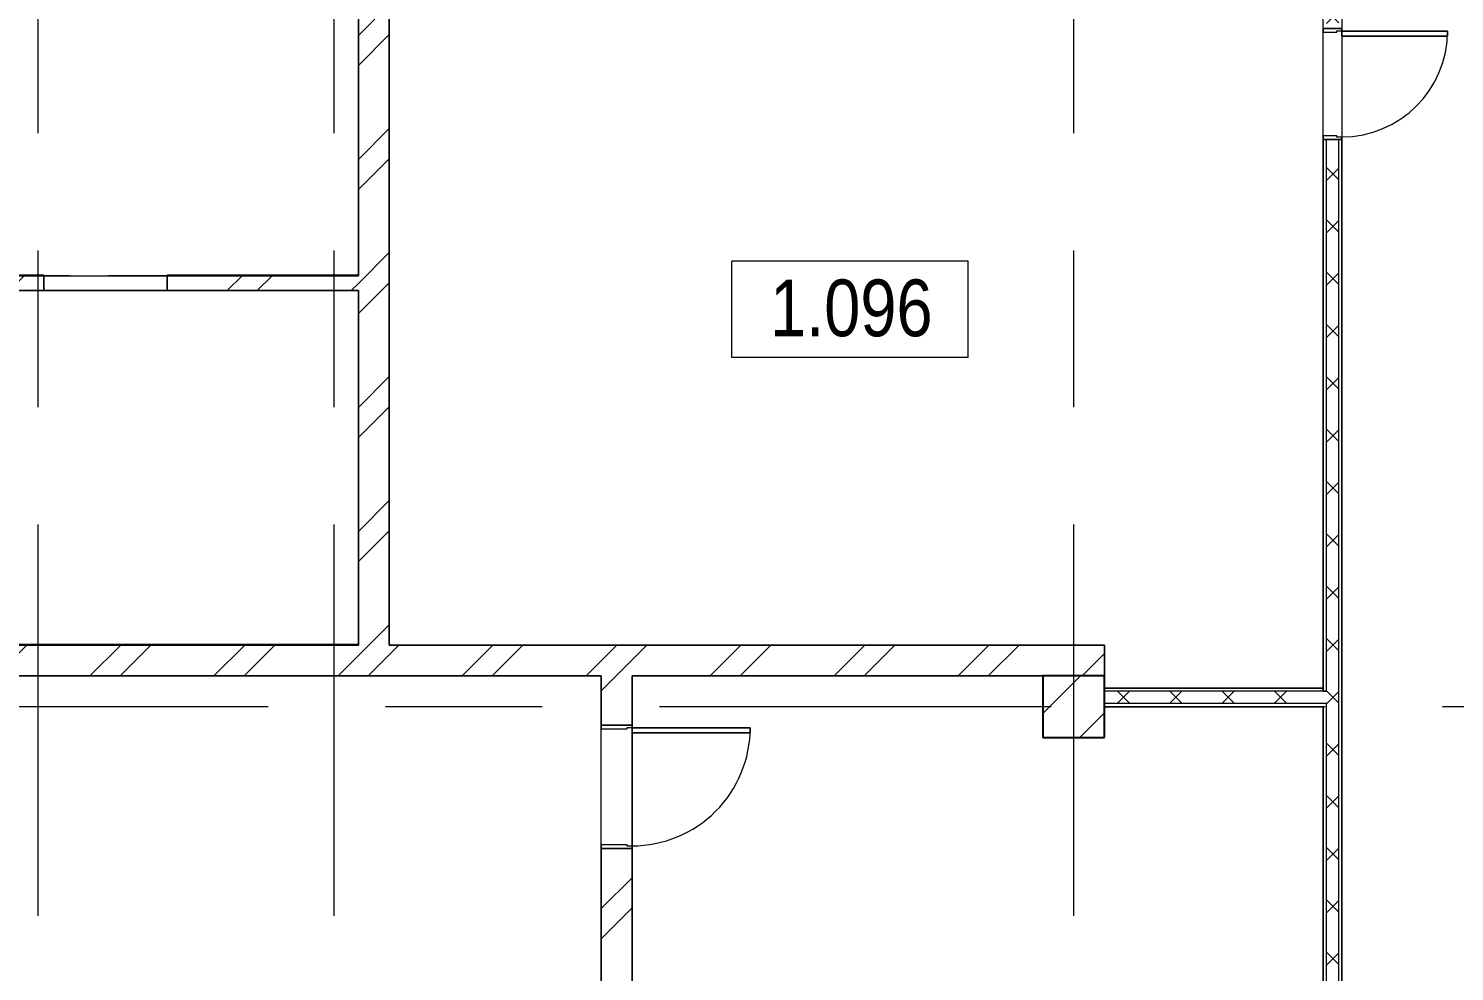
# Model space of a CAD drawing. Header units: millimetres. Extents: x 46431 to 216095, y -43515 to 31605.
# Drawn here: x 63457 to 75021, y -5830 to 1817 of the extents above; entities that cross this region are included whole.
import ezdxf

# ---------------------------------------------------------------- set-up
doc = ezdxf.new("R2010")
doc.units = ezdxf.units.MM
doc.linetypes.add('Осевые', pattern=[6350, 1270, -952.5, 3175, -952.5])
doc.linetypes.add('Сверху', pattern=[793.75, 476.25, -317.5])
for name, color, linetype, lineweight in [('Двери', 7, 'Continuous', 9), ('Каркас_Импост', 7, 'Continuous', 9), ('Колонны', 7, 'Continuous', 9), ('Колонны-1', 7, 'Continuous', 25), ('Марки помещений', 7, 'Continuous', 9), ('Общие ребра', 7, 'Continuous', 9), ('Оси-2', 7, 'Осевые', 9), ('Панель', 7, 'Continuous', 9), ('Перекрытия', 7, 'Continuous', 9), ('Сверху', 7, 'Сверху', 9), ('Стены', 7, 'Continuous', 9), ('Стены-1', 7, 'Continuous', 18), ('Штриховка разреза-3', 7, 'Continuous', 9)]:
    doc.layers.add(name, color=color, linetype=linetype, lineweight=lineweight)
doc.styles.add('Arial Narrow_1', font='Arial Narrow.ttf', dxfattribs={"height": 460})
pattern_1 = [(45, (0, 0), (-502.8943, 502.8943), []), (45, (0, 762), (-502.8943, 502.8943), [])]
pattern_2 = [(45, (0, 0), (-212.132, 212.132), []), (135, (0, 0), (-212.132, -212.132), [])]

# ---------------------------------------------------------------- blocks, each defined once
blk = doc.blocks.new('Дверь - Однопольная - ДВ2_21х9-6240610-План 1-го этажа на отм_ -6_000')
at = {"layer": 'Двери'}
for p, q in [((-389, 933), (-429, 933)), ((-429, 933), (-429, 75)), ((-389, 75), (-389, 933)), ((-429, 75), (-389, 75))]:
    blk.add_line(p, q, dxfattribs=at)
blk.add_arc((-429, 75), 858, 360, 90, dxfattribs=at)
at = {"layer": 'Каркас_Импост'}
for p, q in [((-430, 75), (-450, 75)), ((-450, 75), (-450, -75)), ((-430, 35), (-430, 75)), ((-420, 35), (-430, 35)), ((-420, -75), (-420, 35)), ((430, 35), (420, 35)), ((420, 35), (420, -75)), ((450, 75), (430, 75)), ((430, 75), (430, 35)), ((450, -75), (450, 75)), ((-450, -75), (-420, -75)), ((420, -75), (450, -75))]:
    blk.add_line(p, q, dxfattribs=at)
at = {"layer": 'Панель'}
for p, q in [((-429, 933), (-389, 933)), ((-429, 75), (-429, 933)), ((-389, 933), (-389, 75)), ((-389, 75), (-429, 75))]:
    blk.add_line(p, q, dxfattribs=at)
blk = doc.blocks.new('Колонна 5 - Колонна 40-55-731308-План 1-го этажа на отм_ -6_000')
at = {"layer": 'Колонны'}
h = blk.add_hatch(dxfattribs=at)
h.set_pattern_fill('FP_14', color=256, style=0, pattern_type=2)
h.set_pattern_definition([(45, (0, -12200), (-493.914, 493.914), []), (45, (493.9, -12200), (-493.914, 493.914), [873.125, -174.625, 6.706, -167.919])])
h.paths.add_polyline_path([(71682, -16133), (72182, -16133), (72182, -15633), (71682, -15633)], flags=0)
at = {"layer": 'Колонны-1'}
for p, q in [((72182, -15633), (71682, -15633)), ((71682, -15633), (71682, -16133)), ((72182, -16133), (72182, -15633)), ((71682, -16133), (72182, -16133))]:
    blk.add_line(p, q, dxfattribs=at)
blk = doc.blocks.new('Дверь - Однопольная - ДВ2_21х10-6271293-План 1-го этажа на отм_ -6_000')
at = {"layer": 'Двери'}
for p, q in [((-439, 1083), (-479, 1083)), ((-479, 1083), (-479, 125)), ((-439, 125), (-439, 1083)), ((-479, 125), (-439, 125))]:
    blk.add_line(p, q, dxfattribs=at)
blk.add_arc((-479, 125), 958, 360, 90, dxfattribs=at)
at = {"layer": 'Каркас_Импост'}
for p, q in [((-480, 125), (-500, 125)), ((-500, 125), (-500, -125)), ((-480, 85), (-480, 125)), ((500, 125), (480, 125)), ((480, 125), (480, 85)), ((500, -125), (500, 125)), ((-470, 85), (-480, 85)), ((-470, -125), (-470, 85)), ((480, 85), (470, 85)), ((470, 85), (470, -125)), ((-500, -125), (-470, -125)), ((470, -125), (500, -125))]:
    blk.add_line(p, q, dxfattribs=at)
at = {"layer": 'Панель'}
for p, q in [((-479, 1083), (-439, 1083)), ((-479, 125), (-479, 1083)), ((-439, 1083), (-439, 125)), ((-439, 125), (-479, 125))]:
    blk.add_line(p, q, dxfattribs=at)
blk = doc.blocks.new('M_Дверь-Проем - 1000 x 2032 mm-4670839-План 1-го этажа на отм_ -6_000')
at = {"layer": 'Сверху'}
for p, q in [((-508, 60), (492, 60)), ((-508, -60), (492, -60))]:
    blk.add_line(p, q, dxfattribs=at)
blk = doc.blocks.new('Марка помещения_Р - Марка помещения-4575829-План 1-го этажа на отм_ -6_000')
at = {"layer": 'Марки помещений'}
for p, q in [((-4.79375, -1.95625), (-4.79375, 1.95625)), ((4.79375, 1.95625), (-4.79375, 1.95625)), ((4.79375, -1.95625), (4.79375, 1.95625)), ((4.79375, -1.95625), (-4.79375, -1.95625))]:
    blk.add_line(p, q, dxfattribs=at)

msp = doc.modelspace()

# ---------------------------------------------------------------- hatches: boundary and pattern name
at = {"layer": 'Штриховка разреза-3'}
h = msp.add_hatch(dxfattribs=at)
h.set_pattern_fill('FP_1', color=256, style=0, pattern_type=2)
h.set_pattern_definition(pattern_2)
h.paths.add_polyline_path([(74081.6, -16032.9), (74081.6, 917.1), (73981.6, 917.1), (73981.6, -16032.9)], flags=0)
h.paths.add_polyline_path([(73981.6, 1817.1), (74081.6, 1817.1), (74081.6, 2357.1), (73981.6, 2357.1)], flags=0)
h = msp.add_hatch(dxfattribs=at)
h.set_pattern_fill('FP_3', color=256, style=0, pattern_type=2)
h.set_pattern_definition(pattern_1)
h.paths.add_polyline_path([(66131.6, -3182.9), (66381.6, -3182.9), (66381.6, 2217.1), (66131.6, 2217.1), (66131.6, -2240.3)], flags=0)
h = msp.add_hatch(dxfattribs=at)
h.set_pattern_fill('FP_3', color=256, style=0, pattern_type=2)
h.set_pattern_definition(pattern_1)
h.paths.add_polyline_path([(57341.6, -307.9), (63581.6, -307.9), (63581.6, -187.9), (57341.6, -187.9)], flags=0)
h.paths.add_polyline_path([(66131.6, -307.9), (66131.6, -187.9), (64581.6, -187.9), (64581.6, -307.9), (66126.6, -307.9)], flags=0)
h = msp.add_hatch(dxfattribs=at)
h.set_pattern_fill('FP_3', color=256, style=0, pattern_type=2)
h.set_pattern_definition(pattern_1)
h.paths.add_polyline_path([(63224.2, -3432.9), (72181.6, -3432.9), (72181.6, -3182.9), (59434.1, -3182.9), (59434.1, -3432.9), (59833.9, -3432.9)], flags=0)
h.paths.add_polyline_path([(57831.6, -3432.9), (57831.6, -3182.9), (57341.6, -3182.9), (57341.6, -3432.9)], flags=0)
h.paths.add_polyline_path([(59134.1, -3432.9), (59134.1, -3182.9), (58831.6, -3182.9), (58831.6, -3432.9)], flags=0)
h = msp.add_hatch(dxfattribs=at)
h.set_pattern_fill('FP_3', color=256, style=0, pattern_type=2)
h.set_pattern_definition(pattern_1)
h.paths.add_polyline_path([(68351.6, -16082.9), (68351.6, -15457.9), (68101.6, -15457.9), (68101.6, -16082.9)], flags=0)
h.paths.add_polyline_path([(68351.6, -13957.9), (68351.6, -4832.9), (68101.6, -4832.9), (68101.6, -13957.9)], flags=0)
h.paths.add_polyline_path([(68101.6, -3832.9), (68351.6, -3832.9), (68351.6, -3432.9), (68101.6, -3432.9)], flags=0)
h = msp.add_hatch(dxfattribs=at)
h.set_pattern_fill('FP_1', color=256, style=0, pattern_type=2)
h.set_pattern_definition(pattern_2)
h.paths.add_polyline_path([(73956.6, -3657.9), (73981.6, -3657.9), (73981.6, -3557.9), (72181.6, -3557.9), (72181.6, -3657.9), (73395.3, -3657.9)], flags=0)

# ---------------------------------------------------------------- linework, layer by layer
at = {"layer": 'Общие ребра'}
for p, q in [((73956.6, 917.1), (73956.6, -3530.9)), ((73981.6, -3557.9), (73981.6, 917.1)), ((74081.6, -15932.9), (74081.6, 917.1)), ((74106.6, -15907.9), (74106.6, 917.1)), ((63581.6, -187.9), (57341.6, -187.9)), ((57341.6, -187.9), (63581.6, -187.9)), ((66131.6, -187.9), (64581.6, -187.9)), ((64581.6, -187.9), (66131.6, -187.9)), ((57341.6, -307.9), (63581.6, -307.9)), ((64581.6, -307.9), (66126.6, -307.9)), ((66131.6, -3182.9), (59434.1, -3182.9)), ((59434.1, -3182.9), (66131.6, -3182.9)), ((68101.6, -3432.9), (68101.6, -3832.9)), ((68351.6, -3832.9), (68351.6, -3432.9)), ((73956.6, -3557.9), (72181.6, -3557.9)), ((73956.6, -3557.9), (73956.6, -3532.9)), ((73956.6, -3532.9), (73956.6, -3557.9)), ((73981.6, -3557.9), (73956.6, -3557.9)), ((73956.6, -3557.9), (73981.6, -3557.9)), ((73956.6, -3657.9), (72181.6, -3657.9)), ((73981.6, -3657.9), (73956.6, -3657.9)), ((73981.6, -3657.9), (73956.6, -3657.9)), ((73981.6, -13482.9), (73981.6, -3657.9)), ((68101.6, -4832.9), (68101.6, -10052.9)), ((68351.6, -13457.9), (68351.6, -4832.9))]:
    msp.add_line(p, q, dxfattribs=at)
at = {"layer": 'Оси-2'}
for p, q in [((63531.6, 25417.1), (63531.6, -41733.9)), ((65931.6, 25417.1), (65931.6, -41733.9)), ((71931.6, 25417.1), (71931.6, -41733.9)), ((150171.6, -3682.9), (50527.1, -3682.9))]:
    msp.add_line(p, q, dxfattribs=at)
at = {"layer": 'Перекрытия'}
for p, q in [((73956.6, -3532.9), (73956.6, 2357.1)), ((74106.6, 2357.1), (74106.6, -15907.9)), ((66381.6, 2142.1), (66381.6, -3182.9)), ((66131.6, -187.9), (66131.6, 1967.1)), ((57341.6, -187.9), (63581.6, -187.9)), ((63581.6, -187.9), (63581.6, -307.9)), ((64581.6, -307.9), (64581.6, -187.9)), ((64581.6, -187.9), (66131.6, -187.9)), ((66131.6, -307.9), (57341.6, -307.9)), ((63581.6, -307.9), (64581.6, -307.9)), ((66131.6, -3182.9), (66131.6, -307.9)), ((58831.6, -3182.9), (66131.6, -3182.9)), ((66381.6, -3182.9), (72181.6, -3182.9)), ((72181.6, -3182.9), (72181.6, -3532.9)), ((68101.6, -3432.9), (59434.1, -3432.9)), ((68101.6, -3832.9), (68101.6, -3432.9)), ((71681.6, -3432.9), (68351.6, -3432.9)), ((68351.6, -3432.9), (68351.6, -13457.9)), ((71681.6, -3932.9), (71681.6, -3432.9)), ((72181.6, -3532.9), (73956.6, -3532.9)), ((73956.6, -3682.9), (72181.6, -3682.9)), ((72181.6, -3682.9), (72181.6, -3932.9)), ((73956.6, -13457.9), (73956.6, -3682.9)), ((68351.6, -3832.9), (68101.6, -3832.9)), ((68351.6, -4832.9), (68351.6, -3832.9)), ((72181.6, -3932.9), (71681.6, -3932.9)), ((68101.6, -10057.9), (68101.6, -4832.9)), ((68101.6, -4832.9), (68351.6, -4832.9))]:
    msp.add_line(p, q, dxfattribs=at)
at = {"layer": 'Стены'}
for p, q in [((73956.6, 917.1), (73956.6, 1817.1)), ((73956.6, 1817.1), (74106.6, 1817.1)), ((74106.6, 1817.1), (74106.6, 917.1)), ((74106.6, 917.1), (73956.6, 917.1)), ((63581.6, -187.9), (64581.6, -187.9)), ((63581.6, -187.9), (63581.6, -307.9)), ((64581.6, -187.9), (64581.6, -307.9)), ((64581.6, -307.9), (63581.6, -307.9)), ((68101.6, -3832.9), (68351.6, -3832.9)), ((68101.6, -4832.9), (68101.6, -3832.9)), ((68351.6, -3832.9), (68351.6, -4832.9)), ((68351.6, -4832.9), (68101.6, -4832.9))]:
    msp.add_line(p, q, dxfattribs=at)
at = {"layer": 'Стены-1'}
for p, q in [((66381.6, -3182.9), (66381.6, 2217.1)), ((66131.6, 1967.1), (66131.6, -187.9)), ((74106.6, 917.1), (73956.6, 917.1)), ((63581.6, -182.9), (57343.6, -182.9)), ((63581.6, -187.9), (63581.6, -182.9)), ((63581.6, -307.9), (63581.6, -187.9)), ((66126.6, -182.9), (64581.6, -182.9)), ((64581.6, -182.9), (64581.6, -187.9)), ((64581.6, -187.9), (64581.6, -307.9)), ((66131.6, -187.9), (66131.6, -182.9)), ((66126.6, -307.9), (66131.6, -307.9)), ((66131.6, -307.9), (66131.6, -3182.9)), ((66126.6, -3177.9), (58831.6, -3177.9)), ((66131.6, -3182.9), (66131.6, -3177.9)), ((72181.6, -3182.9), (66381.6, -3182.9)), ((72181.6, -3432.9), (72181.6, -3182.9)), ((59434.1, -3432.9), (68101.6, -3432.9)), ((68351.6, -3432.9), (72181.6, -3432.9)), ((73956.6, -3532.9), (72181.6, -3532.9)), ((72181.6, -3532.9), (72181.6, -3682.9)), ((73956.6, -3530.9), (73956.6, -3532.9)), ((72181.6, -3682.9), (73956.6, -3682.9)), ((73956.6, -3682.9), (73956.6, -13457.9)), ((68101.6, -3832.9), (68351.6, -3832.9)), ((68351.6, -4832.9), (68101.6, -4832.9))]:
    msp.add_line(p, q, dxfattribs=at)

# ---------------------------------------------------------------- block references
at = {"layer": 'Двери'}
for name, p, rotation in [('Дверь - Однопольная - ДВ2_21х9-6240610-План 1-го этажа на отм_ -6_000', (74031.6, 1367.1), 269.9999999999999), ('M_Дверь-Проем - 1000 x 2032 mm-4670839-План 1-го этажа на отм_ -6_000', (64073.4, -247.9), 180), ('Дверь - Однопольная - ДВ2_21х10-6271293-План 1-го этажа на отм_ -6_000', (68226.6, -4332.9), 270.0000000000001)]:
    msp.add_blockref(name, p, dxfattribs=dict(at, rotation=rotation))
at = {"layer": 'Колонны'}
msp.add_blockref('Колонна 5 - Колонна 40-55-731308-План 1-го этажа на отм_ -6_000', (0, 12200), dxfattribs=at)
at = {"layer": 'Марки помещений', "xscale": 199.9999999999999, "yscale": 199.9999999999999, "zscale": 199.9999999999999}
msp.add_blockref('Марка помещения_Р - Марка помещения-4575829-План 1-го этажа на отм_ -6_000', (70117.8, -460.4), dxfattribs=at)

# ---------------------------------------------------------------- texts
at = {"layer": 'Марки помещений', "insert": (69469.9, -218.6), "char_height": 460, "width": 1587.341, "attachment_point": 1, "style": 'Arial Narrow_1'}
msp.add_mtext('1.096', dxfattribs=at)

doc.saveas('drawing.dxf')
